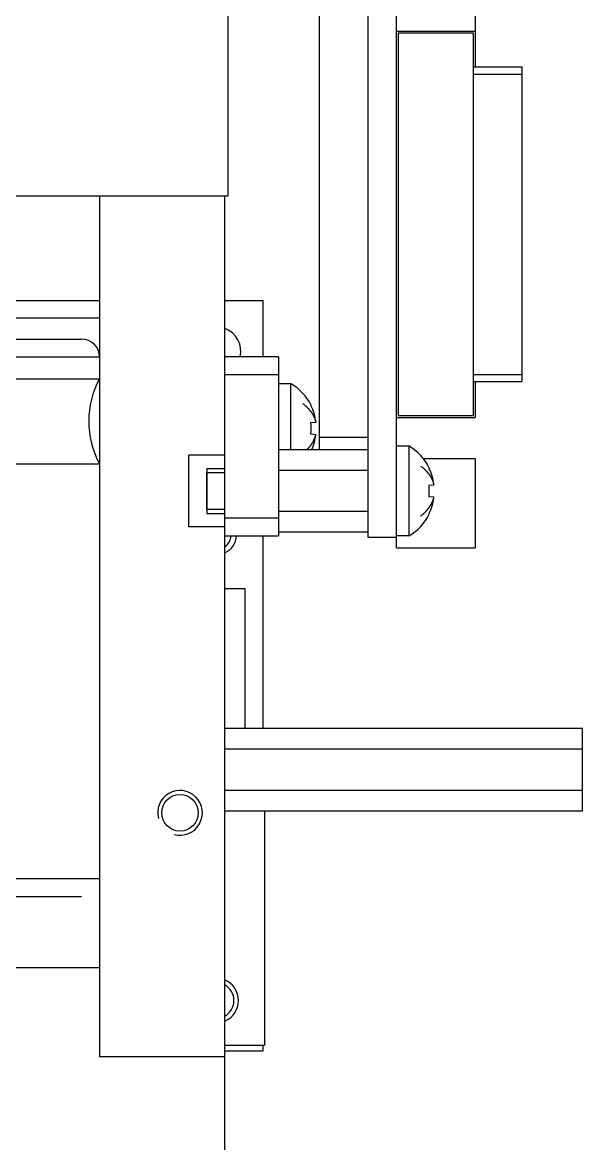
# Model space of a CAD drawing. Header units: millimetres. Extents: x 0 to 594, y 0 to 420.
# Drawn here: x 488.53 to 504.19, y 245.6 to 276.95 of the extents above; entities that cross this region are included whole.
import ezdxf

# ---------------------------------------------------------------- set-up
doc = ezdxf.new("R2010")
doc.units = ezdxf.units.MM
doc.header["$LTSCALE"] = 32.67
doc.layers.get('0').update_dxf_attribs({"linetype": 'CONTINUOUS'})
doc.layers.add('AXIS', color=7, linetype='CONTINUOUS')
doc.layers.add('COSMETIC', color=7, linetype='CONTINUOUS')

msp = doc.modelspace()

# ---------------------------------------------------------------- linework, layer by layer
at = {"color": 7, "linetype": 'CONTINUOUS'}
for p, q in [((498.986, 262.255), (498.986, 291.855)), ((498.186, 291.555), (498.186, 262.555)), ((496.836, 265.002), (496.836, 291.055)), ((501.186, 288.555), (501.186, 275.705)), ((494.27, 286.097), (494.27, 272.097)), ((498.986, 276.705), (501.186, 276.705)), ((499.036, 276.655), (499.036, 265.955)), ((501.136, 276.655), (499.036, 276.655)), ((501.136, 265.955), (501.136, 276.655)), ((501.136, 275.705), (502.486, 275.705)), ((502.486, 275.705), (502.486, 266.905)), ((501.136, 275.505), (502.486, 275.505)), ((483.712, 272.097), (494.27, 272.097)), ((490.686, 272.097), (490.686, 248.022)), ((494.186, 219.347), (494.186, 272.097)), ((470.845, 269.177), (490.686, 269.177)), ((494.186, 269.177), (495.253, 269.177)), ((495.253, 269.177), (495.253, 267.597)), ((490.686, 268.677), (470.845, 268.677)), ((471.345, 268.097), (490.186, 268.097)), ((470.845, 267.597), (490.686, 267.597)), ((495.686, 267.597), (494.186, 267.597)), ((495.686, 267.597), (495.686, 262.597)), ((470.845, 266.984), (490.686, 266.984)), ((495.686, 267.097), (494.186, 267.097)), ((496.036, 266.847), (495.686, 266.847)), ((496.036, 265.002), (496.036, 266.847)), ((501.136, 267.105), (502.486, 267.105)), ((501.136, 266.905), (502.486, 266.905)), ((501.186, 266.905), (501.186, 265.905)), ((496.594, 266.24), (496.602, 266.244)), ((498.986, 265.905), (501.186, 265.905)), ((499.036, 265.955), (501.136, 265.955)), ((496.594, 265.758), (496.734, 265.772)), ((496.734, 265.422), (496.594, 265.436)), ((498.186, 265.347), (496.836, 265.347)), ((498.186, 265.002), (495.686, 265.002)), ((499.336, 265.097), (498.986, 265.097)), ((499.336, 262.597), (499.336, 265.097)), ((493.186, 262.847), (493.186, 264.847)), ((494.186, 264.847), (493.186, 264.847)), ((499.734, 264.755), (501.186, 264.755)), ((501.186, 264.755), (501.186, 262.255)), ((470.845, 264.61), (490.686, 264.61)), ((493.686, 264.472), (493.686, 263.222)), ((498.186, 264.424), (495.686, 264.424)), ((499.894, 264.49), (499.902, 264.494)), ((499.894, 264.008), (500.034, 264.022)), ((500.034, 263.672), (499.894, 263.686)), ((494.186, 263.097), (495.686, 263.097)), ((498.186, 263.27), (495.686, 263.27)), ((499.902, 263.2), (499.894, 263.204)), ((494.186, 262.847), (493.186, 262.847)), ((494.186, 262.597), (495.686, 262.597)), ((495.253, 262.597), (495.253, 257.202)), ((498.186, 262.692), (495.686, 262.692)), ((498.186, 262.555), (498.986, 262.555)), ((499.336, 262.597), (498.986, 262.597)), ((498.986, 262.255), (501.186, 262.255)), ((494.753, 261.114), (494.186, 261.114)), ((494.753, 257.202), (494.753, 261.114)), ((504.186, 257.202), (494.186, 257.202)), ((504.186, 254.892), (504.186, 257.202)), ((504.186, 256.624), (494.186, 256.624)), ((504.186, 255.47), (494.186, 255.47)), ((504.186, 254.892), (494.186, 254.892)), ((495.295, 254.892), (495.295, 248.347)), ((490.686, 252.997), (470.845, 252.997)), ((490.186, 252.497), (471.345, 252.497)), ((490.686, 250.508), (488.186, 250.508)), ((494.186, 248.347), (495.295, 248.347)), ((495.253, 248.347), (495.253, 248.177)), ((494.186, 248.022), (490.686, 248.022)), ((495.253, 248.177), (494.186, 248.177))]:
    msp.add_line(p, q, dxfattribs=at)
at = {"color": 2, "linetype": 'CONTINUOUS'}
for p, q in [((493.686, 264.472), (494.186, 264.472)), ((493.686, 263.222), (494.186, 263.222))]:
    msp.add_line(p, q, dxfattribs=at)
at = {"color": 7, "linetype": 'CONTINUOUS'}
for centre, radius, start, end in [((493.961, 267.758), 0.675, 346.0689, 70.3731), ((490.186, 267.597), 0.5, 0, 90), ((492.886, 265.797), 2.5, 151.6424, 208.3576), ((495.309, 265.597), 1.446, 26.6396, 59.8115), ((495.293, 265.597), 1.451, 6.905, 26.2976), ((495.051, 265.597), 1.552, 354.0518, 5.9482), ((495.293, 265.597), 1.451, 335.7844, 353.0941), ((498.609, 263.847), 1.446, 26.6392, 59.8115), ((498.593, 263.847), 1.451, 6.905, 26.2976), ((498.351, 263.847), 1.552, 354.0518, 5.9482), ((498.593, 263.847), 1.451, 333.7024, 353.095), ((498.609, 263.847), 1.446, 300.1885, 333.3608), ((493.961, 262.614), 0.55, 294.441, 358.1588), ((493.945, 249.597), 0.5, 299.0741, 60.9259)]:
    msp.add_arc(centre, radius, start, end, dxfattribs=at)
at = {"color": 2, "linetype": 'CONTINUOUS'}
for centre, start, end in [((492.936, 254.847), 255, 195), ((493.945, 249.597), 292.7111, 67.2889)]:
    msp.add_arc(centre, 0.625, start, end, dxfattribs=at)
at = {"layer": 'AXIS', "color": 7, "linetype": 'CONTINUOUS'}
for p, q in [((493.686, 263.334), (493.686, 264.359)), ((494.186, 264.359), (493.686, 264.359)), ((494.186, 263.334), (493.686, 263.334))]:
    msp.add_line(p, q, dxfattribs=at)
msp.add_circle((492.936, 254.847), 0.512, dxfattribs=at)
for centre, radius, start, end in [((493.961, 262.614), 0.4, 304.4273, 357.3865), ((493.945, 249.597), 0.5, 298.9457, 61.0543)]:
    msp.add_arc(centre, radius, start, end, dxfattribs=at)
at = {"layer": 'COSMETIC', "color": 7, "linetype": 'CONTINUOUS'}
for points, knots in [([(496.363, 266.297), (496.374, 266.288), (496.391, 266.274), (496.41, 266.258), (496.421, 266.249), (496.429, 266.242), (496.438, 266.235), (496.444, 266.23), (496.448, 266.227), (496.45, 266.225), (496.451, 266.224), (496.453, 266.223), (496.455, 266.221), (496.458, 266.217), (496.463, 266.212), (496.469, 266.206), (496.479, 266.196), (496.492, 266.183), (496.505, 266.17), (496.515, 266.16), (496.521, 266.153), (496.526, 266.148), (496.529, 266.145), (496.532, 266.143), (496.533, 266.142), (496.534, 266.14), (496.535, 266.138), (496.538, 266.136), (496.54, 266.132), (496.545, 266.127), (496.55, 266.12), (496.556, 266.112), (496.563, 266.104), (496.569, 266.096), (496.576, 266.087), (496.582, 266.079), (496.588, 266.073), (496.592, 266.067), (496.596, 266.063), (496.598, 266.06), (496.6, 266.057), (496.601, 266.056), (496.602, 266.055), (496.603, 266.054), (496.604, 266.052), (496.605, 266.05), (496.607, 266.046), (496.61, 266.042), (496.614, 266.036), (496.618, 266.029), (496.623, 266.021), (496.629, 266.012), (496.634, 266.003), (496.639, 265.995), (496.645, 265.986), (496.649, 265.979), (496.653, 265.973), (496.655, 265.97), (496.657, 265.967), (496.658, 265.965), (496.659, 265.964), (496.66, 265.962), (496.661, 265.96), (496.662, 265.956), (496.665, 265.951), (496.668, 265.943), (496.674, 265.932), (496.68, 265.918), (496.687, 265.903), (496.692, 265.892), (496.696, 265.885), (496.698, 265.879), (496.7, 265.876), (496.701, 265.873), (496.702, 265.872), (496.702, 265.87), (496.703, 265.868), (496.704, 265.865), (496.705, 265.861), (496.707, 265.855), (496.71, 265.847), (496.713, 265.838), (496.717, 265.825), (496.724, 265.803), (496.73, 265.784), (496.734, 265.772)], [0, 0, 0, 0, 0.0625, 0.09375, 0.109375, 0.125, 0.140625, 0.15625, 0.160156, 0.164062, 0.166016, 0.167969, 0.171875, 0.179688, 0.1875, 0.203125, 0.21875, 0.25, 0.28125, 0.296875, 0.3125, 0.320312, 0.328125, 0.332031, 0.333984, 0.335938, 0.339844, 0.34375, 0.351562, 0.359375, 0.375, 0.390625, 0.40625, 0.421875, 0.4375, 0.453125, 0.46875, 0.476562, 0.484375, 0.492188, 0.496094, 0.498047, 0.5, 0.501953, 0.503906, 0.507812, 0.515625, 0.523438, 0.53125, 0.546875, 0.5625, 0.578125, 0.59375, 0.609375, 0.625, 0.640625, 0.648438, 0.65625, 0.660156, 0.664062, 0.666016, 0.667969, 0.671875, 0.679688, 0.6875, 0.703125, 0.71875, 0.75, 0.78125, 0.796875, 0.8125, 0.820312, 0.828125, 0.832031, 0.833984, 0.835938, 0.839844, 0.84375, 0.851562, 0.859375, 0.875, 0.890625, 0.90625, 0.9375, 1, 1, 1, 1]), ([(496.485, 265.002), (496.492, 265.009), (496.503, 265.021), (496.518, 265.037), (496.527, 265.047), (496.534, 265.054), (496.539, 265.059), (496.542, 265.063), (496.544, 265.065), (496.545, 265.067), (496.547, 265.069), (496.551, 265.073), (496.555, 265.078), (496.561, 265.087), (496.569, 265.097), (496.577, 265.107), (496.584, 265.115), (496.588, 265.12), (496.591, 265.124), (496.593, 265.127), (496.595, 265.129), (496.596, 265.131), (496.599, 265.135), (496.602, 265.141), (496.607, 265.147), (496.611, 265.154), (496.617, 265.163), (496.623, 265.172), (496.629, 265.181), (496.633, 265.186), (496.635, 265.191), (496.638, 265.194), (496.639, 265.197), (496.641, 265.199), (496.642, 265.201), (496.643, 265.202), (496.644, 265.204), (496.646, 265.207), (496.647, 265.21), (496.65, 265.215), (496.653, 265.22), (496.657, 265.229), (496.662, 265.238), (496.667, 265.247), (496.67, 265.253), (496.674, 265.26), (496.676, 265.265), (496.678, 265.268), (496.679, 265.27), (496.68, 265.271), (496.681, 265.274), (496.682, 265.277), (496.684, 265.281), (496.686, 265.287), (496.69, 265.297), (496.695, 265.308), (496.7, 265.32), (496.704, 265.33), (496.706, 265.335), (496.708, 265.34), (496.71, 265.343), (496.711, 265.345), (496.711, 265.347), (496.712, 265.349), (496.713, 265.353), (496.714, 265.358), (496.717, 265.365), (496.719, 265.372), (496.722, 265.382), (496.727, 265.398), (496.731, 265.413), (496.734, 265.422)], [0, 0, 0, 0, 0.0625, 0.09375, 0.125, 0.140625, 0.15625, 0.164062, 0.167969, 0.171875, 0.179688, 0.1875, 0.203125, 0.21875, 0.25, 0.28125, 0.296875, 0.3125, 0.320312, 0.328125, 0.332031, 0.335938, 0.34375, 0.359375, 0.375, 0.390625, 0.40625, 0.4375, 0.453125, 0.46875, 0.476562, 0.484375, 0.492188, 0.496094, 0.5, 0.503906, 0.507812, 0.515625, 0.523438, 0.53125, 0.546875, 0.5625, 0.59375, 0.609375, 0.625, 0.640625, 0.65625, 0.660156, 0.664062, 0.667969, 0.671875, 0.679688, 0.6875, 0.703125, 0.71875, 0.75, 0.78125, 0.796875, 0.8125, 0.820312, 0.828125, 0.832031, 0.835938, 0.839844, 0.84375, 0.859375, 0.875, 0.890625, 0.90625, 0.9375, 1, 1, 1, 1]), ([(499.663, 264.547), (499.674, 264.538), (499.691, 264.524), (499.71, 264.508), (499.721, 264.499), (499.729, 264.492), (499.738, 264.485), (499.744, 264.48), (499.748, 264.477), (499.75, 264.475), (499.751, 264.474), (499.753, 264.473), (499.755, 264.471), (499.758, 264.467), (499.763, 264.462), (499.769, 264.456), (499.779, 264.446), (499.792, 264.433), (499.805, 264.42), (499.815, 264.41), (499.821, 264.403), (499.826, 264.398), (499.829, 264.395), (499.832, 264.393), (499.833, 264.392), (499.834, 264.39), (499.835, 264.388), (499.838, 264.386), (499.84, 264.382), (499.845, 264.377), (499.85, 264.37), (499.856, 264.362), (499.863, 264.354), (499.869, 264.346), (499.876, 264.337), (499.882, 264.329), (499.888, 264.323), (499.892, 264.317), (499.896, 264.313), (499.898, 264.31), (499.9, 264.307), (499.901, 264.306), (499.902, 264.305), (499.903, 264.304), (499.904, 264.302), (499.905, 264.3), (499.907, 264.296), (499.91, 264.292), (499.914, 264.286), (499.918, 264.279), (499.923, 264.271), (499.929, 264.262), (499.934, 264.253), (499.939, 264.245), (499.945, 264.236), (499.949, 264.229), (499.953, 264.223), (499.955, 264.22), (499.957, 264.217), (499.958, 264.215), (499.959, 264.214), (499.96, 264.212), (499.961, 264.21), (499.962, 264.206), (499.965, 264.201), (499.968, 264.193), (499.974, 264.182), (499.98, 264.168), (499.987, 264.153), (499.992, 264.142), (499.996, 264.135), (499.998, 264.129), (500, 264.126), (500.001, 264.123), (500.002, 264.122), (500.002, 264.12), (500.003, 264.118), (500.004, 264.115), (500.005, 264.111), (500.007, 264.105), (500.01, 264.097), (500.013, 264.088), (500.017, 264.075), (500.024, 264.053), (500.03, 264.034), (500.034, 264.022)], [0, 0, 0, 0, 0.0625, 0.09375, 0.109375, 0.125, 0.140625, 0.15625, 0.160156, 0.164062, 0.166016, 0.167969, 0.171875, 0.179688, 0.1875, 0.203125, 0.21875, 0.25, 0.28125, 0.296875, 0.3125, 0.320312, 0.328125, 0.332031, 0.333984, 0.335938, 0.339844, 0.34375, 0.351562, 0.359375, 0.375, 0.390625, 0.40625, 0.421875, 0.4375, 0.453125, 0.46875, 0.476562, 0.484375, 0.492188, 0.496094, 0.498047, 0.5, 0.501953, 0.503906, 0.507812, 0.515625, 0.523438, 0.53125, 0.546875, 0.5625, 0.578125, 0.59375, 0.609375, 0.625, 0.640625, 0.648438, 0.65625, 0.660156, 0.664062, 0.666016, 0.667969, 0.671875, 0.679688, 0.6875, 0.703125, 0.71875, 0.75, 0.78125, 0.796875, 0.8125, 0.820312, 0.828125, 0.832031, 0.833984, 0.835938, 0.839844, 0.84375, 0.851562, 0.859375, 0.875, 0.890625, 0.90625, 0.9375, 1, 1, 1, 1]), ([(499.663, 263.147), (499.674, 263.156), (499.691, 263.17), (499.71, 263.186), (499.721, 263.195), (499.729, 263.202), (499.738, 263.209), (499.744, 263.214), (499.748, 263.217), (499.75, 263.219), (499.751, 263.22), (499.753, 263.221), (499.755, 263.223), (499.758, 263.227), (499.763, 263.232), (499.769, 263.238), (499.779, 263.248), (499.792, 263.261), (499.805, 263.274), (499.815, 263.284), (499.821, 263.291), (499.826, 263.296), (499.829, 263.299), (499.832, 263.301), (499.833, 263.302), (499.834, 263.304), (499.835, 263.305), (499.838, 263.308), (499.84, 263.312), (499.845, 263.317), (499.85, 263.324), (499.856, 263.332), (499.863, 263.34), (499.869, 263.348), (499.876, 263.356), (499.882, 263.365), (499.888, 263.371), (499.892, 263.377), (499.896, 263.381), (499.898, 263.384), (499.9, 263.387), (499.901, 263.388), (499.902, 263.389), (499.903, 263.39), (499.904, 263.392), (499.905, 263.394), (499.907, 263.398), (499.91, 263.402), (499.914, 263.408), (499.918, 263.415), (499.923, 263.423), (499.929, 263.432), (499.934, 263.441), (499.939, 263.449), (499.945, 263.458), (499.949, 263.465), (499.953, 263.471), (499.955, 263.474), (499.957, 263.477), (499.958, 263.479), (499.959, 263.48), (499.96, 263.482), (499.961, 263.484), (499.962, 263.488), (499.965, 263.493), (499.968, 263.501), (499.974, 263.512), (499.98, 263.526), (499.987, 263.541), (499.992, 263.552), (499.996, 263.559), (499.998, 263.565), (500, 263.568), (500.001, 263.571), (500.002, 263.572), (500.002, 263.574), (500.003, 263.576), (500.004, 263.579), (500.005, 263.583), (500.007, 263.589), (500.01, 263.597), (500.013, 263.606), (500.017, 263.619), (500.024, 263.641), (500.03, 263.66), (500.034, 263.672)], [0, 0, 0, 0, 0.0625, 0.09375, 0.109375, 0.125, 0.140625, 0.15625, 0.160156, 0.164062, 0.166016, 0.167969, 0.171875, 0.179688, 0.1875, 0.203125, 0.21875, 0.25, 0.28125, 0.296875, 0.3125, 0.320312, 0.328125, 0.332031, 0.333984, 0.335938, 0.339844, 0.34375, 0.351562, 0.359375, 0.375, 0.390625, 0.40625, 0.421875, 0.4375, 0.453125, 0.46875, 0.476562, 0.484375, 0.492188, 0.496094, 0.498047, 0.5, 0.501953, 0.503906, 0.507812, 0.515625, 0.523438, 0.53125, 0.546875, 0.5625, 0.578125, 0.59375, 0.609375, 0.625, 0.640625, 0.648438, 0.65625, 0.660156, 0.664062, 0.666016, 0.667969, 0.671875, 0.679688, 0.6875, 0.703125, 0.71875, 0.75, 0.78125, 0.796875, 0.8125, 0.820312, 0.828125, 0.832031, 0.833984, 0.835938, 0.839844, 0.84375, 0.851562, 0.859375, 0.875, 0.890625, 0.90625, 0.9375, 1, 1, 1, 1])]:
    msp.add_open_spline(points, degree=3, knots=knots, dxfattribs=at)

doc.saveas('drawing.dxf')
